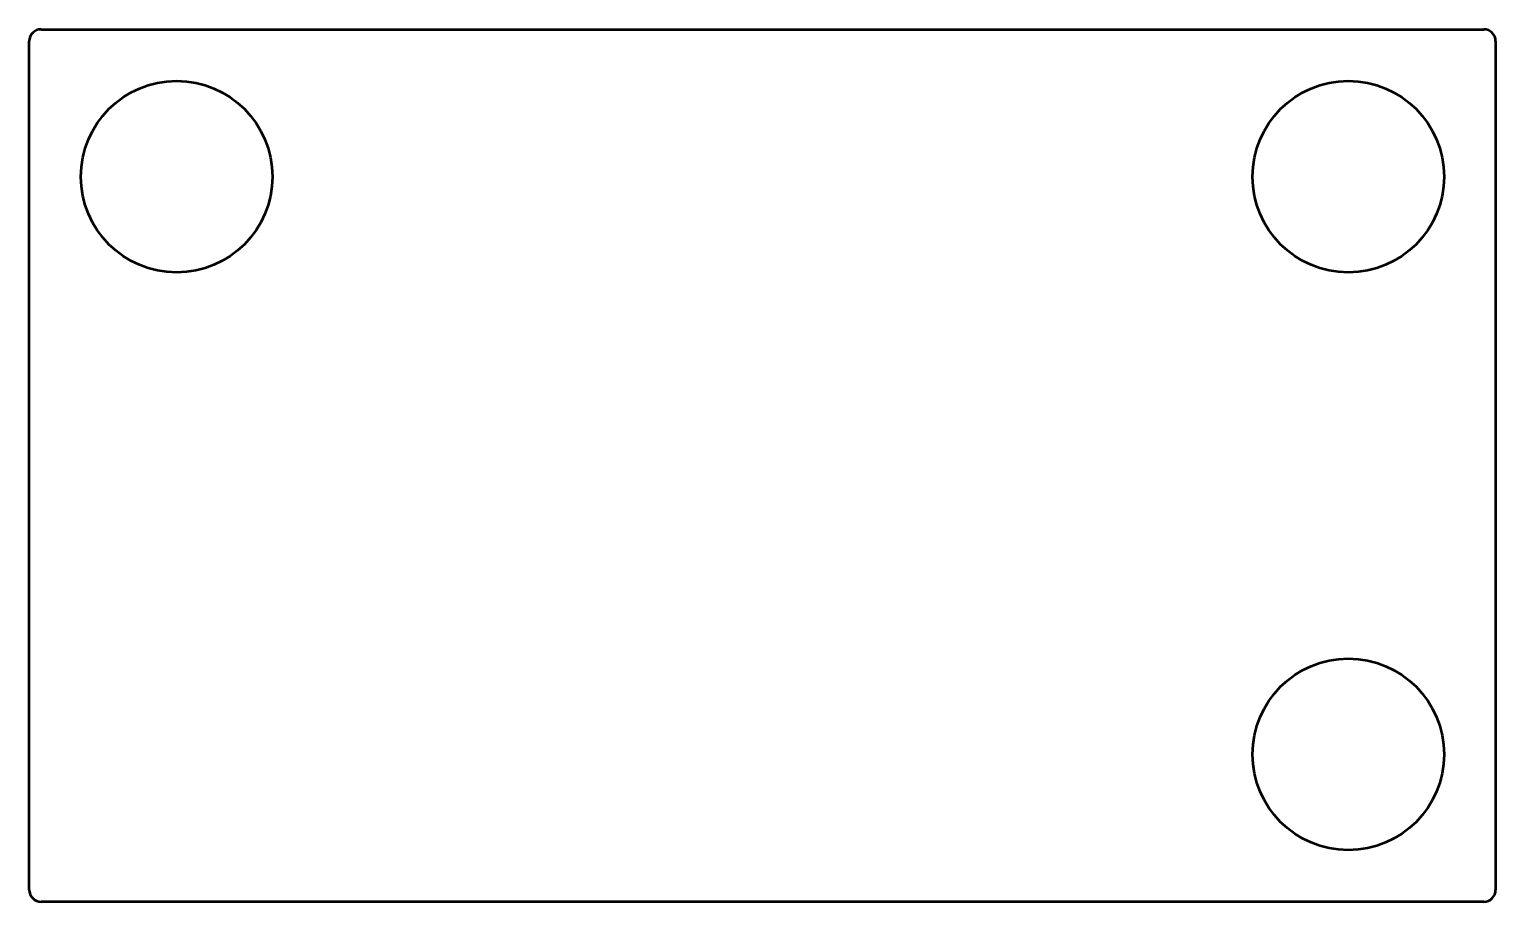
# Model space of a CAD drawing. Header units: millimetres. Extents: x 4 to 2492, y 4 to 1484.
import ezdxf

# ---------------------------------------------------------------- set-up
doc = ezdxf.new("R2010")
doc.units = ezdxf.units.MM
doc.layers.add('IV_INTERIOR_PROFILES', color=7, linetype='Continuous', lineweight=50)
doc.layers.add('IV_OUTER_PROFILE', color=7, linetype='Continuous', lineweight=50)

msp = doc.modelspace()

# ---------------------------------------------------------------- linework, layer by layer
at = {"layer": 'IV_INTERIOR_PROFILES'}
for centre in [(254.1, 1234.1), (2242.1, 1234.1), (2242.1, 254.1)]:
    msp.add_circle(centre, 162.5, dxfattribs=at)
at = {"layer": 'IV_OUTER_PROFILE'}
for p, q in [((24.1, 1484.1), (2472.1, 1484.1)), ((4.1, 24.1), (4.1, 1464.1)), ((2492.1, 1464.1), (2492.1, 24.1)), ((2472.1, 4.1), (24.1, 4.1))]:
    msp.add_line(p, q, dxfattribs=at)
for centre, start, end in [((24.1, 1464.1), 90, 180), ((2472.1, 1464.1), 0, 90), ((24.1, 24.1), 180, 270), ((2472.1, 24.1), 270, 0)]:
    msp.add_arc(centre, 20, start, end, dxfattribs=at)

doc.saveas('drawing.dxf')
